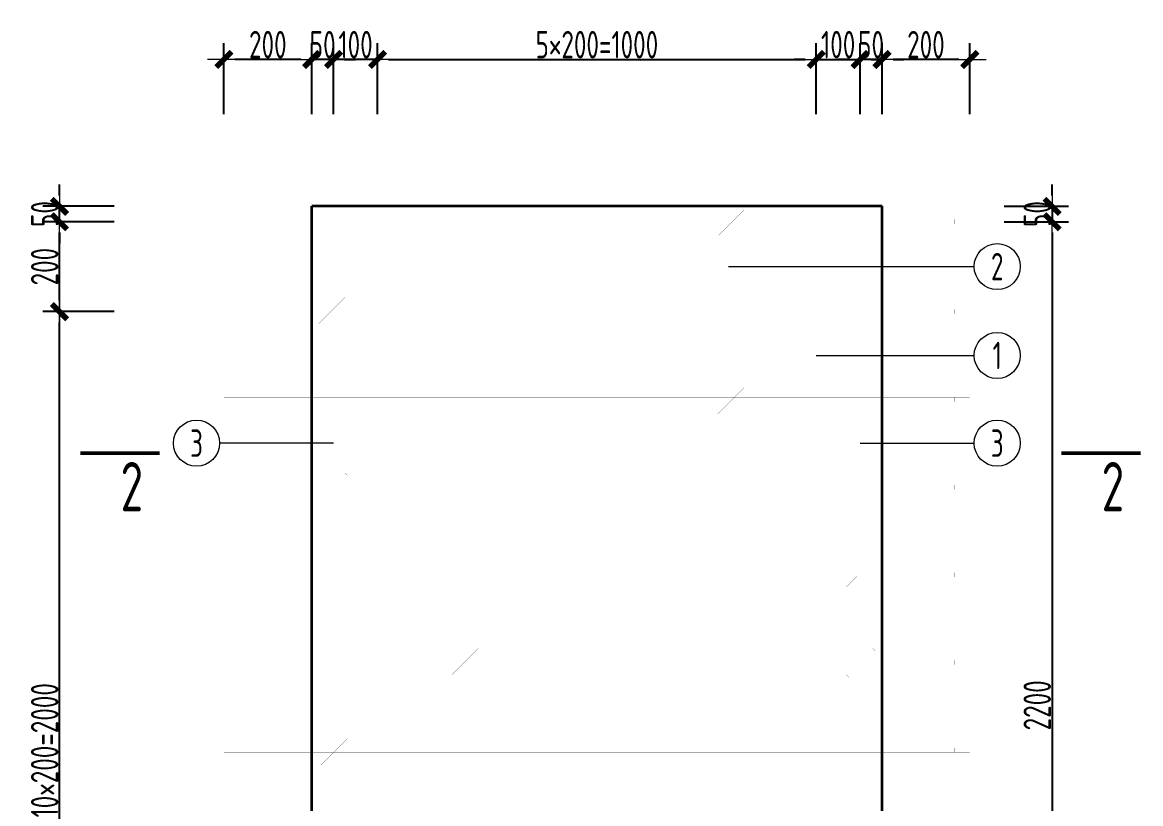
# Model space of a CAD drawing. Extents: x -85320 to 1679916, y -1321939 to 627.
# Drawn here: x 1154728 to 1164924, y -1093393 to -1086270 of the extents above; entities that cross this region are included whole.
import ezdxf
from ezdxf.enums import TextEntityAlignment as Align

# ---------------------------------------------------------------- set-up
doc = ezdxf.new("R2010")
doc.units = 0
doc.header["$LTSCALE"] = 1000
doc.layers.add('图名', color=85, linetype='Continuous')
for name, color, linetype, lineweight in [('直线', 7, 'Continuous', 18), ('预制墙墙身水平筋', 130, 'Continuous', 18), ('预制墙墙身纵向受力筋', 1, 'Continuous', 18), ('预制墙墙身纵向非受力筋', 94, 'Continuous', 18), ('预制墙墙身附加筋', 94, 'Continuous', 18), ('预制墙拉筋', 130, 'Continuous', 18), ('预制墙详图标注', 3, 'Continuous', 18), ('预制墙详图轮廓', 3, 'Continuous', 35)]:
    doc.layers.add(name, color=color, linetype=linetype, lineweight=lineweight)
doc.styles.add('样式 1', font='yjkeng.shx', dxfattribs={"width": 0.7, "bigfont": 'yjkchn.shx'})
doc.styles.add('样式 2', font='yjkeng.shx', dxfattribs={"width": 0.7, "bigfont": 'yjkchn.shx'})
doc.dimstyles.new('盈建科结构', dxfattribs={"dimscale": 100, "dimtxt": 2.5, "dimasz": 1, "dimexe": 1.5, "dimexo": 0.625, "dimgap": 0.1, "dimtad": 1, "dimdec": 0, "dimrnd": 1, "dimzin": 0, "dimdsep": 46, "dimtxsty": '样式 1', "dimblk": '_yjkbk', "dimblk1": 'ARCHTICK', "dimblk2": 'ARCHTICK', "dimcen": 0.09, "dimadec": 0, "dimazin": 0, "dimtfac": 1, "dimtdec": 4, "dimtix": 1, "dimtmove": 2, "dimatfit": 3, "dimfxl": 1, "dimtolj": 1, "dimtzin": 0, "dimarcsym": 0})

# ---------------------------------------------------------------- blocks, each defined once
blk = doc.blocks.new('_yjkbk')
blk.add_line((-1, 0), (1.5, 0))
blk.add_lwpolyline([(-0.7, -0.7, 0.5, 0.5, 0), (0.7, 0.7, 0.5, 0.5, 0)], format="xyseb")
blk = doc.blocks.new('*D3494')
at = {"layer": 'Defpoints', "color": 0, "transparency": 16777216}
for p in [(1155066, -1088907), (1155566, -1088907), (1155566, -1096907)]:
    blk.add_point(p, dxfattribs=at)
at = {"layer": '预制墙详图标注', "color": 0, "lineweight": -2, "transparency": 16777216}
for p, q in [((1155504, -1088907), (1154916, -1088907)), ((1155066, -1096807), (1155066, -1089007)), ((1155504, -1096907), (1154916, -1096907))]:
    blk.add_line(p, q, dxfattribs=at)
at = {"layer": '预制墙详图标注', "color": 0, "lineweight": -2, "transparency": 16777216, "xscale": 100, "yscale": 100, "zscale": 100}
for p, rotation in [((1155066, -1088907), 90), ((1155066, -1096907), 270)]:
    blk.add_blockref('_yjkbk', p, dxfattribs=dict(at, rotation=rotation))
at = {"layer": '预制墙详图标注', "color": 0, "transparency": 16777216, "insert": (1155056, -1092907), "char_height": 250, "attachment_point": 8, "rotation": 90, "style": '样式 1'}
blk.add_mtext('\\A1;10×200=2000', dxfattribs=at)
blk = doc.blocks.new('_ArchTick')
at = {"color": 0, "linetype": 'ByBlock', "const_width": 0.4}
blk.add_lwpolyline([(-0.5, -0.5), (0.5, 0.5)], dxfattribs=at)
blk = doc.blocks.new('*D3531')
at = {"layer": 'Defpoints', "color": 0, "transparency": 16777216}
for p in [(1162566, -1086608), (1162566, -1087108), (1163366, -1087108)]:
    blk.add_point(p, dxfattribs=at)
at = {"layer": '预制墙详图标注', "color": 0, "lineweight": -2, "transparency": 16777216}
for p, q in [((1162566, -1087108), (1162566, -1086458)), ((1163366, -1087108), (1163366, -1086458)), ((1163266, -1086608), (1162666, -1086608))]:
    blk.add_line(p, q, dxfattribs=at)
at = {"layer": '预制墙详图标注', "color": 0, "lineweight": -2, "transparency": 16777216, "xscale": 100, "yscale": 100, "zscale": 100, "rotation": 180}
blk.add_blockref('_yjkbk', (1162566, -1086608), dxfattribs=at)
at = {"layer": '预制墙详图标注', "color": 0, "lineweight": -2, "transparency": 16777216, "xscale": 100, "yscale": 100, "zscale": 100}
blk.add_blockref('_yjkbk', (1163366, -1086608), dxfattribs=at)
at = {"layer": '预制墙详图标注', "color": 0, "transparency": 16777216, "insert": (1162966, -1086598), "char_height": 250, "attachment_point": 8, "style": '样式 1'}
blk.add_mtext('\\A1;200', dxfattribs=at)
blk = doc.blocks.new('*D3532')
at = {"layer": 'Defpoints', "color": 0, "transparency": 16777216}
for p in [(1162366, -1086608), (1162366, -1087108), (1162566, -1087108)]:
    blk.add_point(p, dxfattribs=at)
at = {"layer": '预制墙详图标注', "color": 0, "lineweight": -2, "transparency": 16777216}
for p, q in [((1162366, -1087108), (1162366, -1086458)), ((1162566, -1087108), (1162566, -1086458)), ((1162266, -1086608), (1162166, -1086608)), ((1162566, -1086608), (1162366, -1086608)), ((1162666, -1086608), (1162766, -1086608))]:
    blk.add_line(p, q, dxfattribs=at)
at = {"layer": '预制墙详图标注', "color": 0, "lineweight": -2, "transparency": 16777216, "xscale": 100, "yscale": 100, "zscale": 100}
blk.add_blockref('_yjkbk', (1162366, -1086608), dxfattribs=at)
at = {"layer": '预制墙详图标注', "color": 0, "lineweight": -2, "transparency": 16777216, "xscale": 100, "yscale": 100, "zscale": 100, "rotation": 180}
blk.add_blockref('_yjkbk', (1162566, -1086608), dxfattribs=at)
at = {"layer": '预制墙详图标注', "color": 0, "transparency": 16777216, "insert": (1162466, -1086598), "char_height": 250, "attachment_point": 8, "style": '样式 1'}
blk.add_mtext('\\A1;50', dxfattribs=at)
blk = doc.blocks.new('*D3533')
at = {"layer": 'Defpoints', "color": 0, "transparency": 16777216}
for p in [(1157366, -1086608), (1157366, -1087108), (1157566, -1087108)]:
    blk.add_point(p, dxfattribs=at)
at = {"layer": '预制墙详图标注', "color": 0, "lineweight": -2, "transparency": 16777216}
for p, q in [((1157366, -1087108), (1157366, -1086458)), ((1157566, -1087108), (1157566, -1086458)), ((1157266, -1086608), (1157166, -1086608)), ((1157566, -1086608), (1157366, -1086608)), ((1157666, -1086608), (1157766, -1086608))]:
    blk.add_line(p, q, dxfattribs=at)
at = {"layer": '预制墙详图标注', "color": 0, "lineweight": -2, "transparency": 16777216, "xscale": 100, "yscale": 100, "zscale": 100}
blk.add_blockref('_yjkbk', (1157366, -1086608), dxfattribs=at)
at = {"layer": '预制墙详图标注', "color": 0, "lineweight": -2, "transparency": 16777216, "xscale": 100, "yscale": 100, "zscale": 100, "rotation": 180}
blk.add_blockref('_yjkbk', (1157566, -1086608), dxfattribs=at)
at = {"layer": '预制墙详图标注', "color": 0, "transparency": 16777216, "insert": (1157466, -1086598), "char_height": 250, "attachment_point": 8, "style": '样式 1'}
blk.add_mtext('\\A1;50', dxfattribs=at)
blk = doc.blocks.new('*D3534')
at = {"layer": 'Defpoints', "color": 0, "transparency": 16777216}
for p in [(1156566, -1086608), (1156566, -1087108), (1157366, -1087108)]:
    blk.add_point(p, dxfattribs=at)
at = {"layer": '预制墙详图标注', "color": 0, "lineweight": -2, "transparency": 16777216}
for p, q in [((1156566, -1087108), (1156566, -1086458)), ((1157366, -1087108), (1157366, -1086458)), ((1157266, -1086608), (1156666, -1086608))]:
    blk.add_line(p, q, dxfattribs=at)
at = {"layer": '预制墙详图标注', "color": 0, "lineweight": -2, "transparency": 16777216, "xscale": 100, "yscale": 100, "zscale": 100, "rotation": 180}
blk.add_blockref('_yjkbk', (1156566, -1086608), dxfattribs=at)
at = {"layer": '预制墙详图标注', "color": 0, "lineweight": -2, "transparency": 16777216, "xscale": 100, "yscale": 100, "zscale": 100}
blk.add_blockref('_yjkbk', (1157366, -1086608), dxfattribs=at)
at = {"layer": '预制墙详图标注', "color": 0, "transparency": 16777216, "insert": (1156966, -1086598), "char_height": 250, "attachment_point": 8, "style": '样式 1'}
blk.add_mtext('\\A1;200', dxfattribs=at)
blk = doc.blocks.new('*D3535')
at = {"layer": 'Defpoints', "color": 0, "transparency": 16777216}
for p in [(1161966, -1086608), (1157966, -1087108), (1161966, -1087108)]:
    blk.add_point(p, dxfattribs=at)
at = {"layer": '预制墙详图标注', "color": 0, "lineweight": -2, "transparency": 16777216}
for p, q in [((1157966, -1087045), (1157966, -1086458)), ((1161966, -1087045), (1161966, -1086458)), ((1158066, -1086608), (1161866, -1086608))]:
    blk.add_line(p, q, dxfattribs=at)
at = {"layer": '预制墙详图标注', "color": 0, "lineweight": -2, "transparency": 16777216, "xscale": 100, "yscale": 100, "zscale": 100, "rotation": 180}
blk.add_blockref('_yjkbk', (1157966, -1086608), dxfattribs=at)
at = {"layer": '预制墙详图标注', "color": 0, "lineweight": -2, "transparency": 16777216, "xscale": 100, "yscale": 100, "zscale": 100}
blk.add_blockref('_yjkbk', (1161966, -1086608), dxfattribs=at)
at = {"layer": '预制墙详图标注', "color": 0, "transparency": 16777216, "insert": (1159966, -1086598), "char_height": 250, "attachment_point": 8, "style": '样式 1'}
blk.add_mtext('\\A1;5×200=1000', dxfattribs=at)
blk = doc.blocks.new('*D3536')
at = {"layer": 'Defpoints', "color": 0, "transparency": 16777216}
for p in [(1157566, -1086608), (1157566, -1087108), (1157966, -1087108)]:
    blk.add_point(p, dxfattribs=at)
at = {"layer": '预制墙详图标注', "color": 0, "lineweight": -2, "transparency": 16777216}
for p, q in [((1157566, -1087108), (1157566, -1086458)), ((1157966, -1087108), (1157966, -1086458)), ((1157466, -1086608), (1157366, -1086608)), ((1157966, -1086608), (1157566, -1086608)), ((1158066, -1086608), (1158166, -1086608))]:
    blk.add_line(p, q, dxfattribs=at)
at = {"layer": '预制墙详图标注', "color": 0, "lineweight": -2, "transparency": 16777216, "xscale": 100, "yscale": 100, "zscale": 100}
blk.add_blockref('_yjkbk', (1157566, -1086608), dxfattribs=at)
at = {"layer": '预制墙详图标注', "color": 0, "lineweight": -2, "transparency": 16777216, "xscale": 100, "yscale": 100, "zscale": 100, "rotation": 180}
blk.add_blockref('_yjkbk', (1157966, -1086608), dxfattribs=at)
at = {"layer": '预制墙详图标注', "color": 0, "transparency": 16777216, "insert": (1157766, -1086598), "char_height": 250, "attachment_point": 8, "style": '样式 1'}
blk.add_mtext('\\A1;100', dxfattribs=at)
blk = doc.blocks.new('*D3537')
at = {"layer": 'Defpoints', "color": 0, "transparency": 16777216}
for p in [(1162366, -1086608), (1161966, -1087108), (1162366, -1087108)]:
    blk.add_point(p, dxfattribs=at)
at = {"layer": '预制墙详图标注', "color": 0, "lineweight": -2, "transparency": 16777216}
for p, q in [((1161966, -1087108), (1161966, -1086458)), ((1162366, -1087108), (1162366, -1086458)), ((1161866, -1086608), (1161766, -1086608)), ((1161966, -1086608), (1162366, -1086608)), ((1162466, -1086608), (1162566, -1086608))]:
    blk.add_line(p, q, dxfattribs=at)
at = {"layer": '预制墙详图标注', "color": 0, "lineweight": -2, "transparency": 16777216, "xscale": 100, "yscale": 100, "zscale": 100}
blk.add_blockref('_yjkbk', (1161966, -1086608), dxfattribs=at)
at = {"layer": '预制墙详图标注', "color": 0, "lineweight": -2, "transparency": 16777216, "xscale": 100, "yscale": 100, "zscale": 100, "rotation": 180}
blk.add_blockref('_yjkbk', (1162366, -1086608), dxfattribs=at)
at = {"layer": '预制墙详图标注', "color": 0, "transparency": 16777216, "insert": (1162166, -1086598), "char_height": 250, "attachment_point": 8, "style": '样式 1'}
blk.add_mtext('\\A1;100', dxfattribs=at)
blk = doc.blocks.new('*D3553')
at = {"layer": 'Defpoints', "color": 0, "transparency": 16777216}
for p in [(1155066, -1088087), (1155566, -1088087), (1155566, -1088907)]:
    blk.add_point(p, dxfattribs=at)
at = {"layer": '预制墙详图标注', "color": 0, "lineweight": -2, "transparency": 16777216}
for p, q in [((1155566, -1088087), (1154916, -1088087)), ((1155066, -1088807), (1155066, -1088187)), ((1155566, -1088907), (1154916, -1088907))]:
    blk.add_line(p, q, dxfattribs=at)
at = {"layer": '预制墙详图标注', "color": 0, "lineweight": -2, "transparency": 16777216, "xscale": 100, "yscale": 100, "zscale": 100}
for p, rotation in [((1155066, -1088087), 90), ((1155066, -1088907), 270)]:
    blk.add_blockref('_yjkbk', p, dxfattribs=dict(at, rotation=rotation))
at = {"layer": '预制墙详图标注', "color": 0, "transparency": 16777216, "insert": (1155056, -1088497), "char_height": 250, "attachment_point": 8, "rotation": 90, "style": '样式 1'}
blk.add_mtext('\\A1;200', dxfattribs=at)
blk = doc.blocks.new('*D3554')
at = {"layer": 'Defpoints', "color": 0, "transparency": 16777216}
for p in [(1155066, -1087947), (1155566, -1087947), (1155566, -1088087)]:
    blk.add_point(p, dxfattribs=at)
at = {"layer": '预制墙详图标注', "color": 0, "lineweight": -2, "transparency": 16777216}
for p, q in [((1155066, -1087847), (1155066, -1087747)), ((1155566, -1087947), (1154916, -1087947)), ((1155066, -1088087), (1155066, -1087947)), ((1155566, -1088087), (1154916, -1088087)), ((1155066, -1088187), (1155066, -1088287))]:
    blk.add_line(p, q, dxfattribs=at)
at = {"layer": '预制墙详图标注', "color": 0, "lineweight": -2, "transparency": 16777216, "xscale": 100, "yscale": 100, "zscale": 100}
for p, rotation in [((1155066, -1087947), 270), ((1155066, -1088087), 90)]:
    blk.add_blockref('_yjkbk', p, dxfattribs=dict(at, rotation=rotation))
at = {"layer": '预制墙详图标注', "color": 0, "transparency": 16777216, "insert": (1155056, -1088017), "char_height": 250, "attachment_point": 8, "rotation": 90, "style": '样式 1'}
blk.add_mtext('\\A1;50', dxfattribs=at)
blk = doc.blocks.new('*D3558')
at = {"layer": 'Defpoints', "color": 0, "transparency": 16777216}
for p in [(1163616, -1088087), (1163616, -1096907), (1164116, -1096907)]:
    blk.add_point(p, dxfattribs=at)
at = {"layer": '预制墙详图标注', "color": 0, "lineweight": -2, "transparency": 16777216}
for p, q in [((1163679, -1088087), (1164266, -1088087)), ((1164116, -1088187), (1164116, -1096807)), ((1163679, -1096907), (1164266, -1096907))]:
    blk.add_line(p, q, dxfattribs=at)
at = {"layer": '预制墙详图标注', "color": 0, "lineweight": -2, "transparency": 16777216, "xscale": 100, "yscale": 100, "zscale": 100}
for p, rotation in [((1164116, -1088087), 90), ((1164116, -1096907), 270)]:
    blk.add_blockref('_yjkbk', p, dxfattribs=dict(at, rotation=rotation))
at = {"layer": '预制墙详图标注', "color": 0, "transparency": 16777216, "insert": (1164106, -1092497), "char_height": 250, "attachment_point": 8, "rotation": 90, "style": '样式 1'}
blk.add_mtext('\\A1;2200', dxfattribs=at)
blk = doc.blocks.new('*D3559')
at = {"layer": 'Defpoints', "color": 0, "transparency": 16777216}
for p in [(1163616, -1087947), (1163616, -1088087), (1164116, -1088087)]:
    blk.add_point(p, dxfattribs=at)
at = {"layer": '预制墙详图标注', "color": 0, "lineweight": -2, "transparency": 16777216}
for p, q in [((1164116, -1087847), (1164116, -1087747)), ((1163679, -1087947), (1164266, -1087947)), ((1164116, -1087947), (1164116, -1088087)), ((1163679, -1088087), (1164266, -1088087)), ((1164116, -1088187), (1164116, -1088287))]:
    blk.add_line(p, q, dxfattribs=at)
at = {"layer": '预制墙详图标注', "color": 0, "lineweight": -2, "transparency": 16777216, "xscale": 100, "yscale": 100, "zscale": 100}
for p, rotation in [((1164116, -1087947), 270), ((1164116, -1088087), 90)]:
    blk.add_blockref('_yjkbk', p, dxfattribs=dict(at, rotation=rotation))
at = {"layer": '预制墙详图标注', "color": 0, "transparency": 16777216, "insert": (1164106, -1088017), "char_height": 250, "attachment_point": 8, "rotation": 90, "style": '样式 1'}
blk.add_mtext('\\A1;50', dxfattribs=at)

msp = doc.modelspace()

# ---------------------------------------------------------------- linework, layer by layer
at = {"layer": '图名', "lineweight": 50}
for p, q in [((1155978.538, -1090197.057), (1155258.538, -1090197.057)), ((1164203.538, -1090197.057), (1164923.538, -1090197.057))]:
    msp.add_line(p, q, dxfattribs=at)
at = {"layer": '直线', "lineweight": 18}
for p, q in [((1161166.038, -1088496.78), (1163406.038, -1088496.78)), ((1161966.038, -1089306.78), (1163406.038, -1089306.78)), ((1157566.038, -1090106.78), (1156526.038, -1090106.78)), ((1162366.038, -1090106.78), (1163406.038, -1090106.78))]:
    msp.add_line(p, q, dxfattribs=at)
for centre in [(1163616.038, -1088496.78), (1163616.038, -1089306.78), (1156316.038, -1090106.78), (1163616.038, -1090106.78)]:
    msp.add_circle(centre, 210, dxfattribs=at)
at = {"layer": '预制墙墙身水平筋', "lineweight": 18, "const_width": 0.18}
for points in [[(1163229.503, -1088107.057), (1163366.038, -1088107.057), (1163366.038, -1088067.057), (1156566.038, -1088067.057), (1156566.038, -1088107.057), (1156702.574, -1088107.057), (1156702.574, -1088067.057), (1156566.038, -1088067.057), (1156566.038, -1088107.057), (1163366.038, -1088107.057), (1163366.038, -1088067.057), (1163229.503, -1088067.057)], [(1163229.503, -1088107.057), (1163366.038, -1088107.057), (1163366.038, -1088067.057), (1156566.038, -1088067.057), (1156566.038, -1088107.057), (1156702.574, -1088107.057), (1156702.574, -1088067.057), (1156566.038, -1088067.057), (1156566.038, -1088107.057), (1163366.038, -1088107.057), (1163366.038, -1088067.057), (1163229.503, -1088067.057)], [(1163229.503, -1088927.057), (1163366.038, -1088927.057), (1163366.038, -1088887.057), (1156566.038, -1088887.057), (1156566.038, -1088927.057), (1156702.574, -1088927.057), (1156702.574, -1088887.057), (1156566.038, -1088887.057), (1156566.038, -1088927.057), (1163366.038, -1088927.057), (1163366.038, -1088887.057), (1163229.503, -1088887.057)], [(1163229.503, -1088927.057), (1163366.038, -1088927.057), (1163366.038, -1088887.057), (1156566.038, -1088887.057), (1156566.038, -1088927.057), (1156702.574, -1088927.057), (1156702.574, -1088887.057), (1156566.038, -1088887.057), (1156566.038, -1088927.057), (1163366.038, -1088927.057), (1163366.038, -1088887.057), (1163229.503, -1088887.057)], [(1163229.503, -1089727.057), (1163366.038, -1089727.057), (1163366.038, -1089687.057), (1156566.038, -1089687.057), (1156566.038, -1089727.057), (1156702.574, -1089727.057), (1156702.574, -1089687.057), (1156566.038, -1089687.057), (1156566.038, -1089727.057), (1163366.038, -1089727.057), (1163366.038, -1089687.057), (1163229.503, -1089687.057)], [(1163229.503, -1089727.057), (1163366.038, -1089727.057), (1163366.038, -1089687.057), (1156566.038, -1089687.057), (1156566.038, -1089727.057), (1156702.574, -1089727.057), (1156702.574, -1089687.057), (1156566.038, -1089687.057), (1156566.038, -1089727.057), (1163366.038, -1089727.057), (1163366.038, -1089687.057), (1163229.503, -1089687.057)], [(1163229.503, -1090527.057), (1163366.038, -1090527.057), (1163366.038, -1090487.057), (1156566.038, -1090487.057), (1156566.038, -1090527.057), (1156702.574, -1090527.057), (1156702.574, -1090487.057), (1156566.038, -1090487.057), (1156566.038, -1090527.057), (1163366.038, -1090527.057), (1163366.038, -1090487.057), (1163229.503, -1090487.057)], [(1163229.503, -1090527.057), (1163366.038, -1090527.057), (1163366.038, -1090487.057), (1156566.038, -1090487.057), (1156566.038, -1090527.057), (1156702.574, -1090527.057), (1156702.574, -1090487.057), (1156566.038, -1090487.057), (1156566.038, -1090527.057), (1163366.038, -1090527.057), (1163366.038, -1090487.057), (1163229.503, -1090487.057)], [(1163229.503, -1091327.057), (1163366.038, -1091327.057), (1163366.038, -1091287.057), (1156566.038, -1091287.057), (1156566.038, -1091327.057), (1156702.574, -1091327.057), (1156702.574, -1091287.057), (1156566.038, -1091287.057), (1156566.038, -1091327.057), (1163366.038, -1091327.057), (1163366.038, -1091287.057), (1163229.503, -1091287.057)], [(1163229.503, -1091327.057), (1163366.038, -1091327.057), (1163366.038, -1091287.057), (1156566.038, -1091287.057), (1156566.038, -1091327.057), (1156702.574, -1091327.057), (1156702.574, -1091287.057), (1156566.038, -1091287.057), (1156566.038, -1091327.057), (1163366.038, -1091327.057), (1163366.038, -1091287.057), (1163229.503, -1091287.057)], [(1163229.503, -1092127.057), (1163366.038, -1092127.057), (1163366.038, -1092087.057), (1156566.038, -1092087.057), (1156566.038, -1092127.057), (1156702.574, -1092127.057), (1156702.574, -1092087.057), (1156566.038, -1092087.057), (1156566.038, -1092127.057), (1163366.038, -1092127.057), (1163366.038, -1092087.057), (1163229.503, -1092087.057)], [(1163229.503, -1092127.057), (1163366.038, -1092127.057), (1163366.038, -1092087.057), (1156566.038, -1092087.057), (1156566.038, -1092127.057), (1156702.574, -1092127.057), (1156702.574, -1092087.057), (1156566.038, -1092087.057), (1156566.038, -1092127.057), (1163366.038, -1092127.057), (1163366.038, -1092087.057), (1163229.503, -1092087.057)], [(1163229.503, -1092927.057), (1163366.038, -1092927.057), (1163366.038, -1092887.057), (1156566.038, -1092887.057), (1156566.038, -1092927.057), (1156702.574, -1092927.057), (1156702.574, -1092887.057), (1156566.038, -1092887.057), (1156566.038, -1092927.057), (1163366.038, -1092927.057), (1163366.038, -1092887.057), (1163229.503, -1092887.057)], [(1163229.503, -1092927.057), (1163366.038, -1092927.057), (1163366.038, -1092887.057), (1156566.038, -1092887.057), (1156566.038, -1092927.057), (1156702.574, -1092927.057), (1156702.574, -1092887.057), (1156566.038, -1092887.057), (1156566.038, -1092927.057), (1163366.038, -1092927.057), (1163366.038, -1092887.057), (1163229.503, -1092887.057)]]:
    msp.add_lwpolyline(points, close=True, dxfattribs=at)
at = {"layer": '预制墙墙身纵向受力筋', "lineweight": 18, "const_width": 0.18}
for points in [[(1158798.038, -1098383.057), (1158798.038, -1086883.057), (1158734.038, -1086883.057), (1158734.038, -1098383.057)], [(1160398.038, -1098383.057), (1160398.038, -1086883.057), (1160334.038, -1086883.057), (1160334.038, -1098383.057)], [(1161998.038, -1098383.057), (1161998.038, -1086883.057), (1161934.038, -1086883.057), (1161934.038, -1098383.057)]]:
    msp.add_lwpolyline(points, close=True, dxfattribs=at)
at = {"layer": '预制墙墙身纵向非受力筋', "lineweight": 18, "const_width": 0.18}
for points in [[(1157982.038, -1098807.057), (1157982.038, -1088007.057), (1157950.038, -1088007.057), (1157950.038, -1098807.057)], [(1159582.038, -1098807.057), (1159582.038, -1088007.057), (1159550.038, -1088007.057), (1159550.038, -1098807.057)], [(1161182.038, -1098807.057), (1161182.038, -1088007.057), (1161150.038, -1088007.057), (1161150.038, -1098807.057)]]:
    msp.add_lwpolyline(points, close=True, dxfattribs=at)
at = {"layer": '预制墙墙身附加筋', "lineweight": 18, "const_width": 0.18}
for points in [[(1157594.038, -1098807.057), (1157594.038, -1088007.057), (1157538.038, -1088007.057), (1157538.038, -1098807.057)], [(1162394.038, -1098807.057), (1162394.038, -1088007.057), (1162338.038, -1088007.057), (1162338.038, -1098807.057)]]:
    msp.add_lwpolyline(points, close=True, dxfattribs=at)
at = {"layer": '预制墙拉筋', "lineweight": 18, "const_width": 0.18}
for points in [[(1157668.722, -1087957.741), (1157428.722, -1088197.741), (1157451.349, -1088220.369), (1157691.349, -1087980.369)], [(1158884.727, -1087957.741), (1158644.727, -1088197.741), (1158667.354, -1088220.369), (1158907.354, -1087980.369)], [(1161284.727, -1087957.741), (1161044.727, -1088197.741), (1161067.354, -1088220.369), (1161307.354, -1087980.369)], [(1162480.727, -1087957.741), (1162240.727, -1088197.741), (1162263.354, -1088220.369), (1162503.354, -1087980.369)], [(1157668.722, -1088777.741), (1157428.722, -1089017.741), (1157451.349, -1089040.369), (1157691.349, -1088800.369)], [(1162480.727, -1088777.741), (1162240.727, -1089017.741), (1162263.354, -1089040.369), (1162503.354, -1088800.369)], [(1157668.722, -1089577.741), (1157428.722, -1089817.741), (1157451.349, -1089840.369), (1157691.349, -1089600.369)], [(1158884.727, -1089577.741), (1158644.727, -1089817.741), (1158667.354, -1089840.369), (1158907.354, -1089600.369)], [(1161284.727, -1089577.741), (1161044.727, -1089817.741), (1161067.354, -1089840.369), (1161307.354, -1089600.369)], [(1162480.727, -1089577.741), (1162240.727, -1089817.741), (1162263.354, -1089840.369), (1162503.354, -1089600.369)], [(1157668.722, -1090377.741), (1157428.722, -1090617.741), (1157451.349, -1090640.369), (1157691.349, -1090400.369)], [(1162480.727, -1090377.741), (1162240.727, -1090617.741), (1162263.354, -1090640.369), (1162503.354, -1090400.369)], [(1157668.722, -1091177.741), (1157428.722, -1091417.741), (1157451.349, -1091440.369), (1157691.349, -1091200.369)], [(1162480.727, -1091177.741), (1162240.727, -1091417.741), (1162263.354, -1091440.369), (1162503.354, -1091200.369)], [(1157668.722, -1091977.741), (1157428.722, -1092217.741), (1157451.349, -1092240.369), (1157691.349, -1092000.369)], [(1158884.727, -1091977.741), (1158644.727, -1092217.741), (1158667.354, -1092240.369), (1158907.354, -1092000.369)], [(1161284.727, -1091977.741), (1161044.727, -1092217.741), (1161067.354, -1092240.369), (1161307.354, -1092000.369)], [(1162480.727, -1091977.741), (1162240.727, -1092217.741), (1162263.354, -1092240.369), (1162503.354, -1092000.369)], [(1157668.722, -1092777.741), (1157428.722, -1093017.741), (1157451.349, -1093040.369), (1157691.349, -1092800.369)], [(1162480.727, -1092777.741), (1162240.727, -1093017.741), (1162263.354, -1093040.369), (1162503.354, -1092800.369)]]:
    msp.add_lwpolyline(points, close=True, dxfattribs=at)
at = {"layer": '预制墙详图轮廓', "lineweight": 35}
for p, q in [((1162566.038, -1087947.057), (1157366.038, -1087947.057)), ((1157366.038, -1098867.057), (1157366.038, -1087947.057)), ((1162566.038, -1098867.057), (1162566.038, -1087947.057))]:
    msp.add_line(p, q, dxfattribs=at)

# ---------------------------------------------------------------- texts
at = {"layer": '图名', "linetype": 'Continuous', "style": '样式 2', "width": 0.7}
for p in [(1155828.538, -1090728.057), (1164773.538, -1090728.057)]:
    msp.add_text('2', height=450, dxfattribs=at).set_placement(p, align=Align.RIGHT)
at = {"layer": '直线', "linetype": 'Continuous', "style": '样式 1', "width": 0.7}
for s, p in [('2', (1163616.038, -1088496.78)), ('1', (1163616.038, -1089306.78)), ('3', (1156316.038, -1090106.78)), ('3', (1163616.038, -1090106.78))]:
    msp.add_text(s, height=250, dxfattribs=at).set_placement(p, align=Align.MIDDLE_CENTER)

# ---------------------------------------------------------------- dimensions: what is measured, and where the dimension line sits
at = {"layer": '预制墙详图标注'}
for p1, p2, distance, picture, middle in [((1157366.038, -1087107.753), (1156566.038, -1087107.753), -500, '*D3534', (1156966.038, -1086472.753)), ((1157566.038, -1087107.753), (1157366.038, -1087107.753), -500, '*D3533', (1157466.038, -1086472.753)), ((1157966.038, -1087107.753), (1157566.038, -1087107.753), -500, '*D3536', (1157766.038, -1086472.753)), ((1161966.038, -1087107.753), (1162366.038, -1087107.753), 500, '*D3537', (1162166.038, -1086472.753)), ((1162566.038, -1087107.753), (1162366.038, -1087107.753), -500, '*D3532', (1162466.038, -1086472.753)), ((1163366.038, -1087107.753), (1162566.038, -1087107.753), -500, '*D3531', (1162966.038, -1086472.753))]:
    dim = msp.add_aligned_dim(p1=p1, p2=p2, distance=distance, dimstyle='盈建科结构', override={"dimscale": 100, "dimtxt": 2.5, "dimasz": 1, "dimexe": 1.5, "dimexo": 0, "dimgap": 0.1, "dimtad": 1, "dimlfac": 0.25, "dimrnd": 5, "dimdle": 0, "dimfxlon": 0}, dxfattribs=at)
    dim.commit()
    dim.dimension.update_dxf_attribs({"geometry": picture, "text_midpoint": middle})
for p1, p2, text, override, picture, middle in [((1157966.038, -1087107.753), (1161966.038, -1087107.753), '5×200=1000', {"dimscale": 100, "dimtxt": 2.5, "dimasz": 1, "dimexe": 1.5, "dimexo": 0.625, "dimgap": 0.1, "dimtad": 1, "dimlfac": 0.25, "dimrnd": 5, "dimdle": 0, "dimtix": 1, "dimfxlon": 0}, '*D3535', (1159966.038, -1086472.753)), ((1155566.038, -1088087.057), (1155566.038, -1087947.057), '50', {"dimscale": 100, "dimtxt": 2.5, "dimasz": 1, "dimexe": 1.5, "dimexo": 0, "dimgap": 0.1, "dimtad": 1, "dimlfac": 0.25, "dimrnd": 5, "dimdle": 0, "dimfxlon": 0}, '*D3554', (1154931.038, -1088017.057)), ((1163616.038, -1087947.057), (1163616.038, -1088087.057), '50', {"dimscale": 100, "dimtxt": 2.5, "dimasz": 1, "dimexe": 1.5, "dimexo": 0.625, "dimgap": 0.1, "dimtad": 1, "dimlfac": 0.25, "dimrnd": 5, "dimdle": 0, "dimtix": 1, "dimfxlon": 0}, '*D3559', (1163981.038, -1088017.057)), ((1155566.038, -1088907.057), (1155566.038, -1088087.057), '200', {"dimscale": 100, "dimtxt": 2.5, "dimasz": 1, "dimexe": 1.5, "dimexo": 0, "dimgap": 0.1, "dimtad": 1, "dimlfac": 0.25, "dimrnd": 5, "dimdle": 0, "dimfxlon": 0}, '*D3553', (1154931.038, -1088497.057)), ((1163616.038, -1088087.057), (1163616.038, -1096907.057), '2200', {"dimscale": 100, "dimtxt": 2.5, "dimasz": 1, "dimexe": 1.5, "dimexo": 0.625, "dimgap": 0.1, "dimtad": 1, "dimlfac": 0.25, "dimrnd": 5, "dimdle": 0, "dimtix": 1, "dimfxlon": 0}, '*D3558', (1163981.038, -1092497.057)), ((1155566.038, -1096907.057), (1155566.038, -1088907.057), '10×200=2000', {"dimscale": 100, "dimtxt": 2.5, "dimasz": 1, "dimexe": 1.5, "dimexo": 0.625, "dimgap": 0.1, "dimtad": 1, "dimlfac": 0.25, "dimrnd": 5, "dimdle": 0, "dimtix": 1, "dimfxlon": 0}, '*D3494', (1154931.038, -1092907.057))]:
    dim = msp.add_aligned_dim(p1=p1, p2=p2, distance=500, text=text, dimstyle='盈建科结构', override=override, dxfattribs=at)
    dim.commit()
    dim.dimension.update_dxf_attribs({"geometry": picture, "text_midpoint": middle})

doc.saveas('drawing.dxf')
